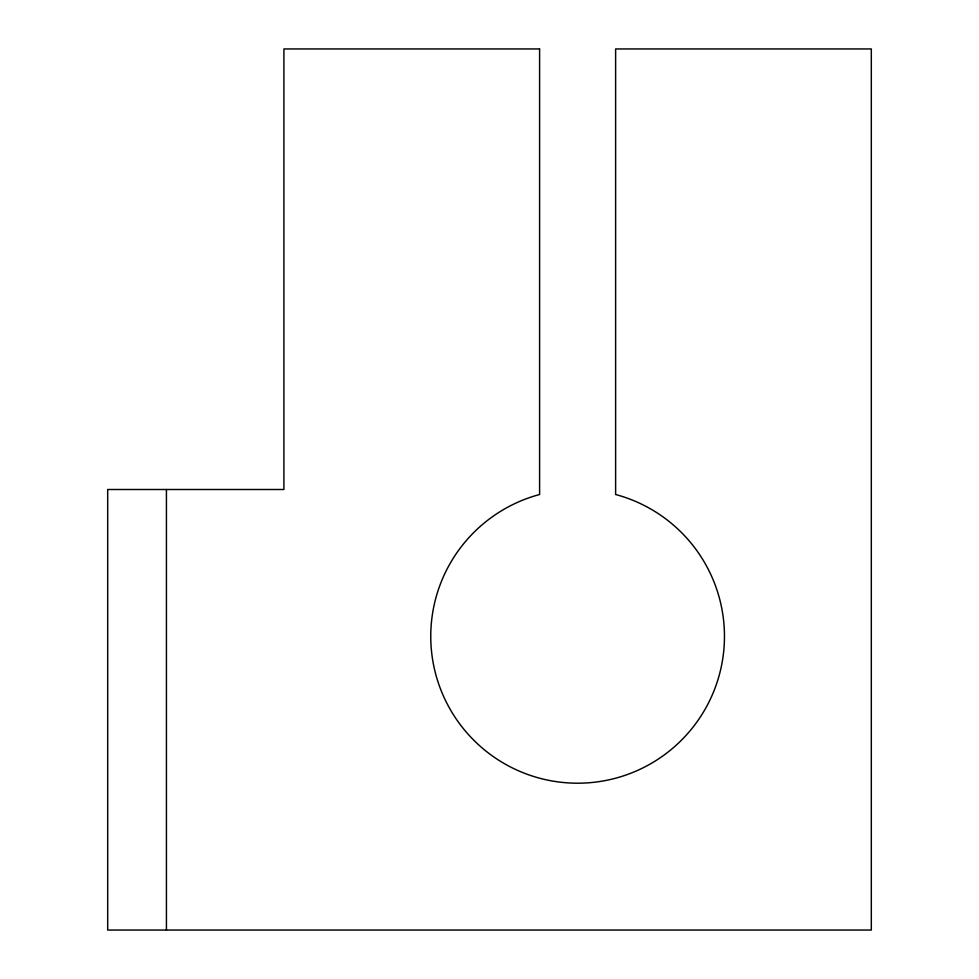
<?xml version="1.0" encoding="UTF-8"?>
<svg xmlns="http://www.w3.org/2000/svg" width="979" height="979" viewBox="0 0 979 979"><rect width="100%" height="100%" fill="white"/><g stroke="black" fill="none" stroke-linecap="round" stroke-linejoin="round"><path stroke-width="1.47" d="M166.43 489.5L166.43 930.05M539.6 48.95L283.91 48.95L283.91 489.5L107.69 489.5L107.69 930.05L871.31 930.05L871.31 48.95L615.62 48.95L615.62 494.505A146.85 146.85 0 0 1 697.905 720.581A146.85 146.85 0 0 1 457.315 720.581A146.85 146.85 0 0 1 539.6 494.505L539.6 48.95"/></g></svg>
